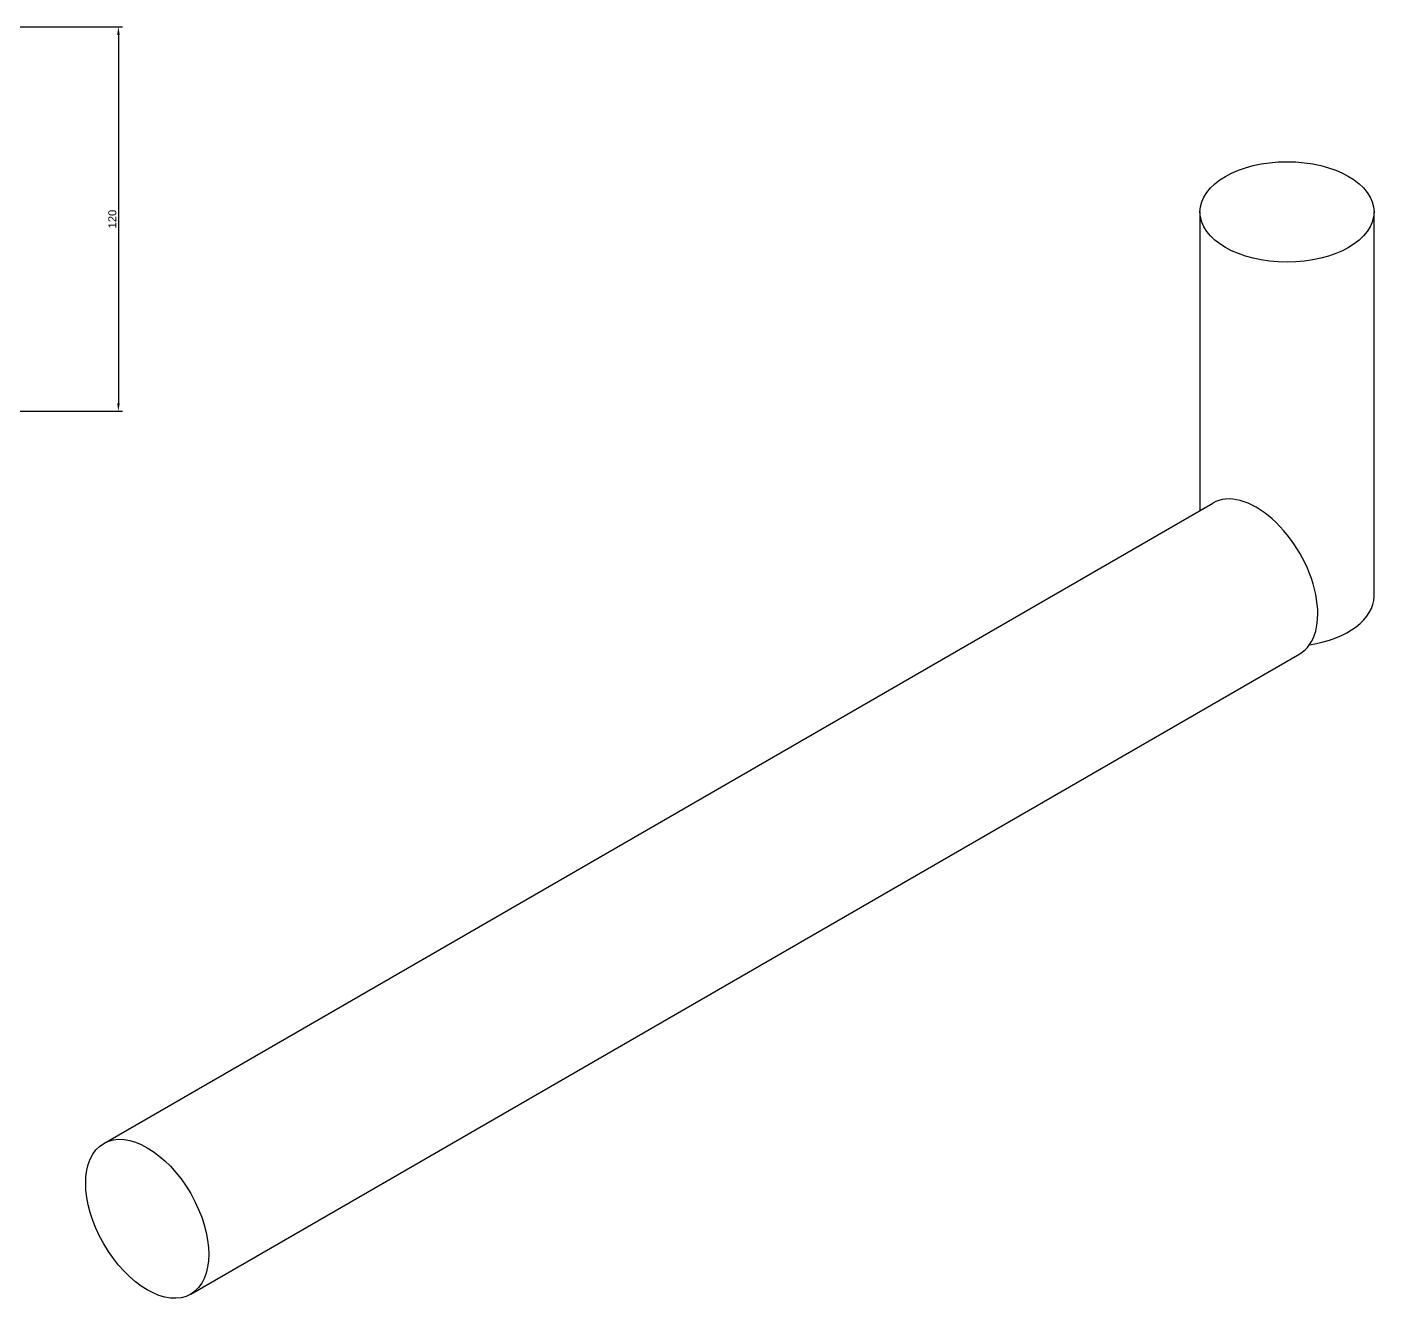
# Model space of a CAD drawing. Header units: millimetres. Extents: x 2862 to 3821, y 1227 to 1627.
# Drawn here: x 3399.7 to 3820.5, y 1227.1 to 1627.2 of the extents above; entities that cross this region are included whole.
import ezdxf

# ---------------------------------------------------------------- set-up
doc = ezdxf.new("R2010")
doc.units = ezdxf.units.MM
doc.layers.add('CONTORNO', color=7, linetype='Continuous')
doc.layers.add('COTA', color=1, linetype='Continuous')
doc.styles.get("Standard").update_dxf_attribs({"font": 'arial.ttf'})
doc.dimstyles.new('ISO-25', dxfattribs={"dimtxt": 2.5, "dimasz": 2.5, "dimexe": 1.25, "dimexo": 0.625, "dimtad": 1, "dimtxsty": 'Standard', "dimcen": 2.5, "dimadec": 0, "dimazin": 0, "dimtfac": 1, "dimtmove": 0, "dimatfit": 3, "dimfxl": 1, "dimarcsym": 0})

# ---------------------------------------------------------------- blocks, each defined once
blk = doc.blocks.new('*D15')
at = {"layer": 'COTA', "color": 0, "lineweight": -2, "transparency": 16777216}
for p, q in [((3377.14, 1627.16), (3429.57, 1627.16)), ((3428.32, 1624.66), (3428.32, 1509.66)), ((3377.14, 1507.16), (3429.57, 1507.16))]:
    blk.add_line(p, q, dxfattribs=at)
at = {"layer": 'COTA', "color": 0, "transparency": 16777216}
for points in [[(3427.91, 1624.66), (3428.74, 1624.66), (3428.32, 1627.16)], [(3427.91, 1509.66), (3428.74, 1509.66), (3428.32, 1507.16)]]:
    blk.add_solid(points, dxfattribs=at)
at = {"layer": 'Defpoints', "color": 0, "transparency": 16777216}
for p in [(3376.52, 1627.16), (3376.52, 1507.16), (3428.32, 1507.16)]:
    blk.add_point(p, dxfattribs=at)
at = {"layer": 'COTA', "color": 0, "transparency": 16777216, "insert": (3426.42, 1567.16), "char_height": 2.5, "attachment_point": 5, "rotation": 90}
blk.add_mtext('120', dxfattribs=at)

msp = doc.modelspace()

# ---------------------------------------------------------------- linework, layer by layer
at = {"layer": 'CONTORNO'}
for p, q in [((3766.15, 1569.383), (3766.15, 1476.181)), ((3820.529, 1449.383), (3820.529, 1569.383)), ((3423.722, 1278.48), (3770.132, 1478.48)), ((3450.911, 1231.386), (3797.321, 1431.386))]:
    msp.add_line(p, q, dxfattribs=at)
for centre, major_axis in [((3793.34, 1569.383), (-27.189, 0)), ((3437.317, 1254.933), (13.595, -23.547))]:
    msp.add_ellipse(centre, major_axis=major_axis, ratio=0.5773503, dxfattribs=at)
for centre, major_axis, start_param, end_param in [((3783.727, 1454.933), (13.595, -23.547), 6.2831853, 9.424778), ((3793.34, 1449.383), (-27.189, 0), 1.8325957, 3.1415927)]:
    msp.add_ellipse(centre, major_axis=major_axis, ratio=0.5773503, start_param=start_param, end_param=end_param, dxfattribs=at)

# ---------------------------------------------------------------- dimensions: what is measured, and where the dimension line sits
at = {"layer": 'COTA'}
dim = msp.add_linear_dim(base=(3428.325, 1507.163), p1=(3376.516, 1627.163), p2=(3376.516, 1507.163), angle=90, dimstyle='ISO-25', dxfattribs=at)
dim.commit()
dim.dimension.update_dxf_attribs({"geometry": '*D15', "text_midpoint": (3426.423, 1567.163)})

doc.saveas('drawing.dxf')
